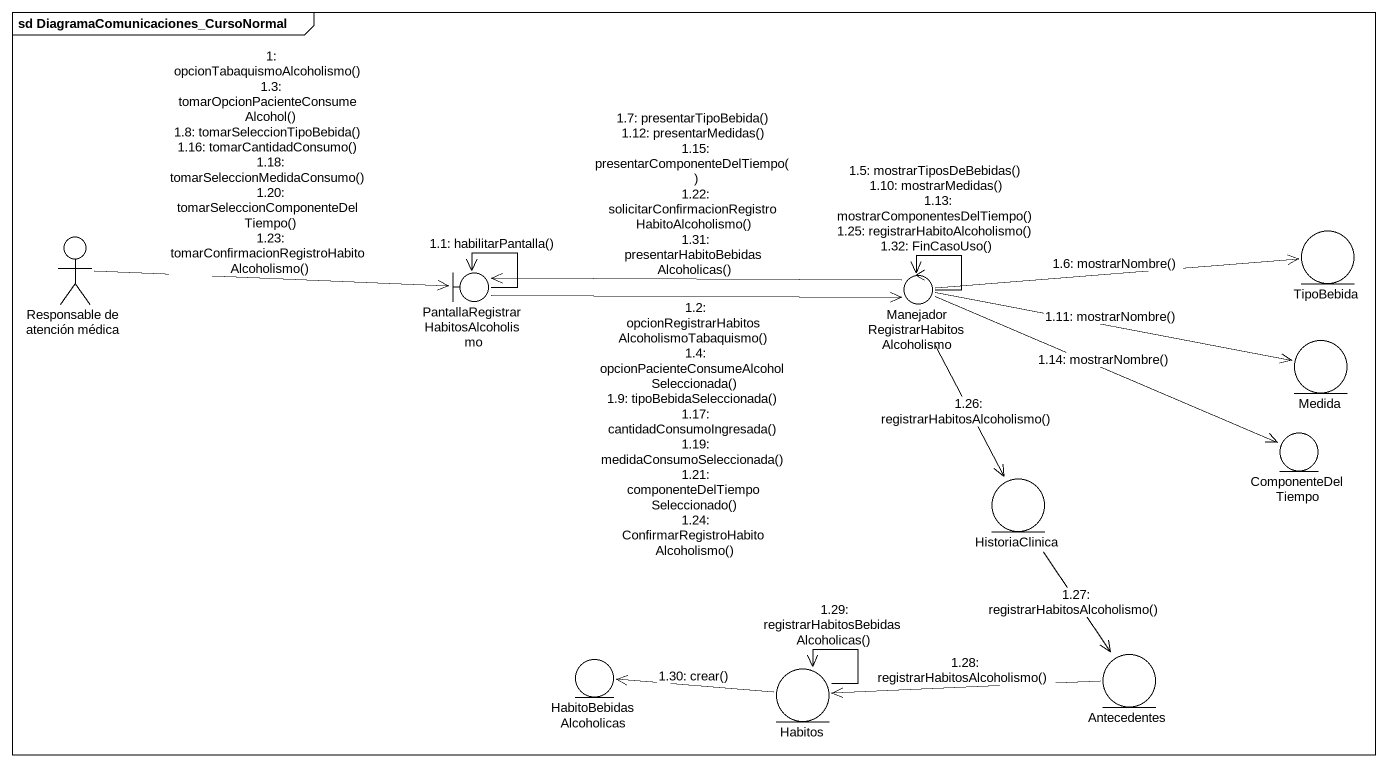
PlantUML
@startuml
mainframe sd DiagramaComunicaciones_CursoNormal
actor "Responsable de atención médica" as Responsable_de_atención
entity TipoBebida
boundary "PantallaRegistrarHabitosAlcoholismo" as PantallaRegistrarHabitosAlco
control "ManejadorRegistrarHabitosAlcoholismo" as ManejadorRegistrarHabitosAlc
entity Medida
entity HistoriaClinica
entity ComponenteDelTiempo
entity HabitoBebidasAlcoholicas
entity Habitos
entity Antecedentes
Responsable_de_atención -right-> PantallaRegistrarHabitosAlco : 1: opcionTabaquismoAlcoholismo()\n1.3: tomarOpcionPacienteConsumeAlcohol()\n1.8: tomarSeleccionTipoBebida()\n1.16: tomarCantidadConsumo()\n1.18: tomarSeleccionMedidaConsumo()\n1.20: tomarSeleccionComponenteDelTiempo()\n1.23: tomarConfirmacionRegistroHabitoAlcoholismo()
PantallaRegistrarHabitosAlco --> PantallaRegistrarHabitosAlco : 1.1: habilitarPantalla()
PantallaRegistrarHabitosAlco -right-> ManejadorRegistrarHabitosAlc : 1.2: opcionRegistrarHabitosAlcoholismoTabaquismo()\n1.4: opcionPacienteConsumeAlcoholSeleccionada()\n1.9: tipoBebidaSeleccionada()\n1.17: cantidadConsumoIngresada()\n1.19: medidaConsumoSeleccionada()\n1.21: componenteDelTiempoSeleccionado()\n1.24: ConfirmarRegistroHabitoAlcoholismo()
ManejadorRegistrarHabitosAlc --> ManejadorRegistrarHabitosAlc : 1.5: mostrarTiposDeBebidas()\n1.10: mostrarMedidas()\n1.13: mostrarComponentesDelTiempo()\n1.25: registrarHabitoAlcoholismo()\n1.32: FinCasoUso()
ManejadorRegistrarHabitosAlc -right-> TipoBebida : 1.6: mostrarNombre()
ManejadorRegistrarHabitosAlc -left-> PantallaRegistrarHabitosAlco : 1.7: presentarTipoBebida()\n1.12: presentarMedidas()\n1.15: presentarComponenteDelTiempo()\n1.22: solicitarConfirmacionRegistroHabitoAlcoholismo()\n1.31: presentarHabitoBebidasAlcoholicas()
ManejadorRegistrarHabitosAlc -right-> Medida : 1.11: mostrarNombre()
ManejadorRegistrarHabitosAlc -right-> ComponenteDelTiempo : 1.14: mostrarNombre()
ManejadorRegistrarHabitosAlc --> HistoriaClinica : 1.26: registrarHabitosAlcoholismo()
HistoriaClinica --> Antecedentes : 1.27: registrarHabitosAlcoholismo()
Antecedentes -left-> Habitos : 1.28: registrarHabitosAlcoholismo()
Habitos --> Habitos : 1.29: registrarHabitosBebidasAlcoholicas()
Habitos -left-> HabitoBebidasAlcoholicas : 1.30: crear()
@enduml
